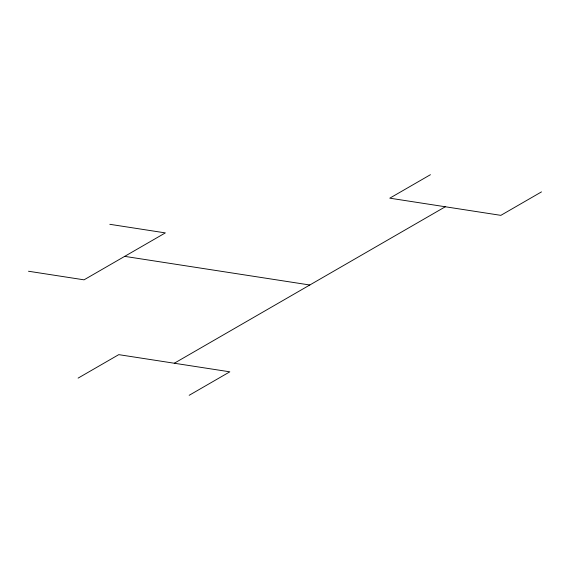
<?xml version="1.0" encoding="UTF-8"?>
<svg xmlns="http://www.w3.org/2000/svg" width="570" height="570" viewBox="0 0 570 570"><rect width="100%" height="100%" fill="white"/><g stroke="black" fill="none" stroke-linecap="round" stroke-linejoin="round"><path stroke-width="0.85" d="M78.104 378.117L118.752 354.647L229.824 371.825L189.169 395.302M430.435 174.698L389.78 198.175L500.845 215.353L541.5 191.883M174.292 363.24L445.312 206.76M109.811 224.302L165.343 232.895L84.032 279.834L28.5 271.242M124.688 256.365L309.802 285"/></g></svg>
